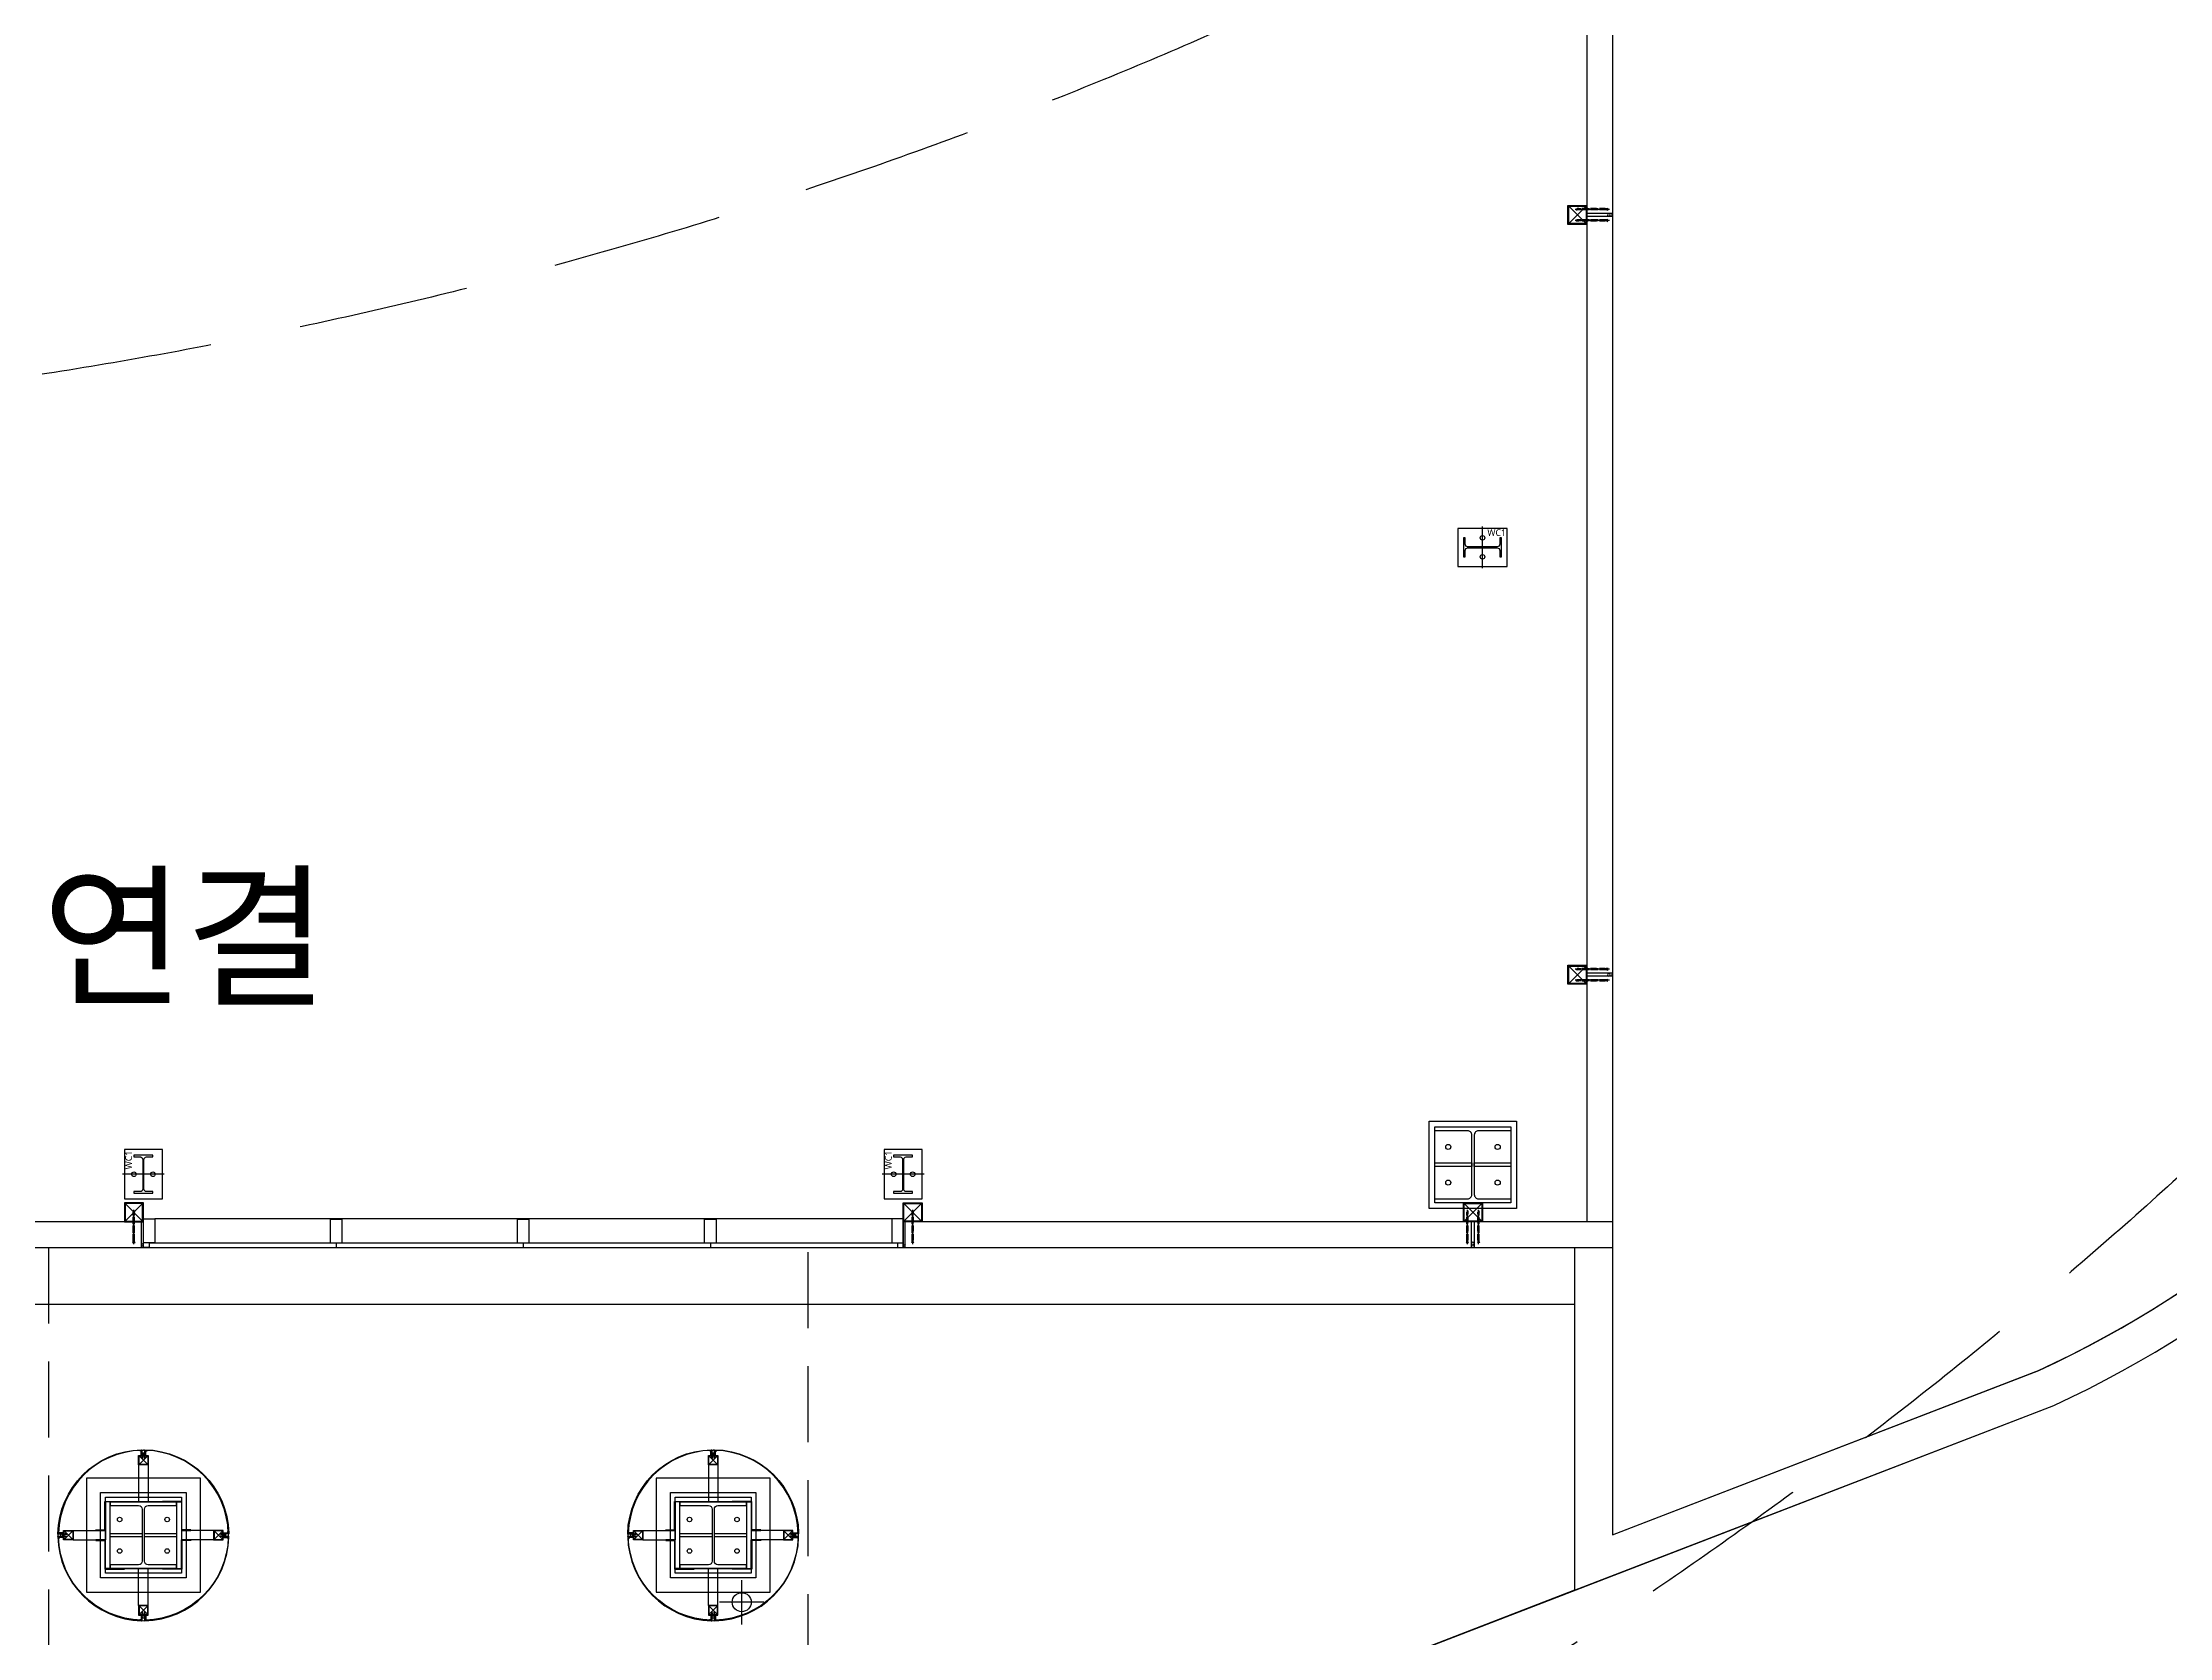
# Model space of a CAD drawing. Header units: millimetres. Extents: x 0 to 168200, y 0 to 118800.
# Drawn here: x 104969 to 116167, y 40412 to 48807 of the extents above; entities that cross this region are included whole.
import ezdxf

# ---------------------------------------------------------------- set-up
doc = ezdxf.new("R2010")
doc.units = ezdxf.units.MM
doc.header["$LTSCALE"] = 200
for name, pattern in [('CEN-GAUN', [32.2, 30, -1, 0.2, -1]), ('HID', [2.3, 1.5, -0.8]), ('HIDDEN', [0.375, 0.25, -0.125])]:
    doc.linetypes.add(name, pattern=pattern)
for name, color, linetype in [('A-SCREW', 8, 'Continuous'), ('AA-WAXM-FRAM', 7, 'Continuous'), ('BACK', 8, 'Continuous'), ('CEN', 1, 'CEN-GAUN'), ('소화', 1, 'Continuous')]:
    doc.layers.add(name, color=color, linetype=linetype)
doc.styles.add('돋움', font='')
doc.styles.add('스타일1', font='')
doc.styles.get('돋움').set_extended_font_data('Dotum')
doc.styles.get('스타일1').set_extended_font_data('Malgun Gothic')

# ---------------------------------------------------------------- blocks, each defined once
blk = doc.blocks.new('BOLT1')
at = {"layer": 'BACK', "linetype": 'HIDDEN'}
for p, q in [((10, 209), (5, 209)), ((5, -31), (5, 209)), ((7, 219), (6, 209)), ((6, -46), (6, 209)), ((10, 222), (7, 219)), ((9, 210), (7, 219)), ((10, 219), (8, 220)), ((10, 219), (9, 210)), ((10, 222), (10, 209)), ((10, 222), (13, 219)), ((10, 209), (15, 203)), ((13, 219), (15, 209)), ((16, 209), (15, 209)), ((15, -46), (15, 209)), ((16, -31), (16, 209)), ((6, -46), (0, -52)), ((21, -52), (0, -52)), ((16, -31), (5, -31)), ((15, -46), (6, -46)), ((15, -46), (21, -52))]:
    blk.add_line(p, q, dxfattribs=at)
at = {"layer": 'BACK'}
blk.add_line((10, -67), (10, 228), dxfattribs=at)
blk = doc.blocks.new('SQ-PIPE-100X100X4.5T')
at = {"layer": 'BACK'}
for p, q in [((-89, 8), (46, 8)), ((50, 46), (142, -46)), ((50, -46), (142, 46)), ((-89, -8), (46, -8))]:
    blk.add_line(p, q, dxfattribs=at)
for points in [[(46, -50), (146, -50), (146, 50), (46, 50)], [(50, -46), (142, -46), (142, 46), (50, 46)]]:
    blk.add_lwpolyline(points, close=True, dxfattribs=at)
blk.add_circle((-69, 0), 7.5, dxfattribs=at)
blk.add_arc((-102, 0), 15.1, 330.1372, 29.8628, dxfattribs=at)
at = {"layer": 'BACK', "extrusion": (0, 0, -1), "yscale": 0.6121869552298449, "zscale": -0.6121869552298449, "rotation": 90}
for p, xscale in [((31, 23), 0.6121869552298449), ((31, -23), -0.6121869552298449)]:
    blk.add_blockref('BOLT1', p, dxfattribs=dict(at, xscale=xscale))
blk = doc.blocks.new('SQ-PIPE-100X100X4.5TD')
at = {"layer": 'BACK'}
for p, q in [((-10, 135), (-10, 0)), ((0, 135), (0, 0)), ((-96, -4), (-4, -96)), ((-4, -4), (-96, -96))]:
    blk.add_line(p, q, dxfattribs=at)
for points in [[(0, 0), (0, -100), (-100, -100), (-100, 0)], [(-4, -4), (-4, -96), (-96, -96), (-96, -4)]]:
    blk.add_lwpolyline(points, close=True, dxfattribs=at)
blk.add_circle((-5, 122), 5, dxfattribs=at)
blk.add_arc((-5, 144), 10, 240.1368, 299.8632, dxfattribs=at)
at = {"layer": 'BACK', "xscale": 0.6121869552298449, "yscale": 0.6121869552298449, "zscale": 0.6121869552298449, "rotation": 180}
blk.add_blockref('BOLT1', (-44, 77), dxfattribs=at)
blk = doc.blocks.new('X-PIPE-1PL')
at = {"xscale": -1, "rotation": 180}
blk.add_blockref('SQ-PIPE-100X100X4.5TD', (64000, -43300), dxfattribs=at)
at = {"rotation": 180}
blk.add_blockref('SQ-PIPE-100X100X4.5TD', (68000, -43300), dxfattribs=at)
at = {"layer": 'AA-WAXM-FRAM', "xscale": -1}
for p in [(71646, -38000), (71646, -42000)]:
    blk.add_blockref('SQ-PIPE-100X100X4.5T', p, dxfattribs=at)
at = {"layer": 'AA-WAXM-FRAM', "xscale": -1, "rotation": 270}
blk.add_blockref('SQ-PIPE-100X100X4.5T', (71000, -43346), dxfattribs=at)
blk = doc.blocks.new('1층 창문-1')
at = {"layer": 'BACK'}
for p, q in [((105500, 42615), (105560, 42615)), ((105500, 42465), (105500, 42615)), ((105560, 42615), (105560, 42489)), ((109440, 42615), (109440, 42489)), ((109500, 42615), (109440, 42615)), ((109500, 42465), (109500, 42615)), ((105560, 42489), (105500, 42489)), ((105530, 42465), (105500, 42465)), ((105530, 42489), (105530, 42465)), ((106515, 42488), (106515, 42464)), ((107500, 42488), (107500, 42464)), ((108485, 42488), (108485, 42464)), ((109440, 42489), (109500, 42489)), ((109470, 42489), (109470, 42465)), ((109470, 42465), (109500, 42465))]:
    blk.add_line(p, q, dxfattribs=at)
at = {"layer": 'BACK', "linetype": 'Continuous'}
blk.add_line((109500, 42615), (105560, 42615), dxfattribs=at)
at = {"layer": 'BACK', "linetype": 'Continuous', "ltscale": 2}
for p, q in [((105530, 42489), (109500, 42489)), ((105530, 42465), (109470, 42465))]:
    blk.add_line(p, q, dxfattribs=at)
at = {"layer": 'BACK'}
for points in [[(106485, 42614), (106545, 42614), (106545, 42488), (106485, 42488)], [(107470, 42614), (107530, 42614), (107530, 42488), (107470, 42488)], [(108455, 42614), (108515, 42614), (108515, 42488), (108455, 42488)]]:
    blk.add_lwpolyline(points, close=True, dxfattribs=at)
blk = doc.blocks.new('x-stu-1Fcol')
at = {"layer": 'BACK'}
for p, q in [((71050, -39860), (71050, -39640)), ((64110, -43050), (63890, -43050)), ((68110, -43050), (67890, -43050))]:
    blk.add_line(p, q, dxfattribs=at)
for points in [[(71180, -39850), (71180, -39650), (70920, -39650), (70920, -39850)], [(70770, -42770), (71230, -42770), (71230, -43230), (70770, -43230)], [(70800, -42800), (71200, -42800), (71200, -43200), (70800, -43200)], [(64100, -42920), (63900, -42920), (63900, -43180), (64100, -43180)], [(68100, -42920), (67900, -42920), (67900, -43180), (68100, -43180)], [(70800, -42990), (70994, -42990), (70994, -43009), (70800, -43009)], [(71007, -42990), (71200, -42990), (71200, -43009), (71007, -43009)], [(63775, -44725), (64225, -44725), (64225, -45175), (63775, -45175)], [(63800, -44750), (64200, -44750), (64200, -45150), (63800, -45150)], [(63825, -44775), (64175, -44775), (64175, -45125), (63825, -45125)], [(66775, -44725), (67225, -44725), (67225, -45175), (66775, -45175)], [(66800, -44750), (67200, -44750), (67200, -45150), (66800, -45150)], [(66825, -44775), (67175, -44775), (67175, -45125), (66825, -45125)], [(63825, -44940), (63994, -44940), (63994, -44959), (63825, -44959)], [(64006, -44940), (64175, -44940), (64175, -44959), (64006, -44959)], [(66825, -44940), (66994, -44940), (66994, -44959), (66825, -44959)], [(67006, -44940), (67175, -44940), (67175, -44959), (67006, -44959)]]:
    blk.add_lwpolyline(points, close=True, dxfattribs=at)
for points in [[(70950, -39800), (70959, -39800), (70959, -39766, -0.414214), (70972, -39753), (71128, -39753, -0.414214), (71141, -39766), (71141, -39800), (71150, -39800), (71150, -39700), (71141, -39700), (71141, -39734, -0.414214), (71128, -39747), (70972, -39747, -0.414214), (70959, -39734), (70959, -39700), (70950, -39700)], [(70800, -43200), (70800, -43179), (70972, -43179, 0.414214), (70994, -43157), (70994, -42843, 0.414214), (70972, -42821), (70800, -42821), (70800, -42800), (71200, -42800), (71200, -42821), (71029, -42821, 0.414214), (71007, -42843), (71007, -43157, 0.414214), (71029, -43179), (71200, -43179), (71200, -43200)], [(64050, -43150), (64050, -43141), (64016, -43141, -0.414214), (64003, -43128), (64003, -42972, -0.414214), (64016, -42959), (64050, -42959), (64050, -42950), (63950, -42950), (63950, -42959), (63984, -42959, -0.414214), (63997, -42972), (63997, -43128, -0.414214), (63984, -43141), (63950, -43141), (63950, -43150)], [(68050, -43150), (68050, -43141), (68016, -43141, -0.414214), (68003, -43128), (68003, -42972, -0.414214), (68016, -42959), (68050, -42959), (68050, -42950), (67950, -42950), (67950, -42959), (67984, -42959, -0.414214), (67997, -42972), (67997, -43128, -0.414214), (67984, -43141), (67950, -43141), (67950, -43150)], [(63825, -45125), (64175, -45125), (64175, -45106), (64025, -45106, -0.414214), (64006, -45087), (64006, -44813, -0.414214), (64025, -44794), (64175, -44794), (64175, -44775), (63825, -44775), (63825, -44794), (63975, -44794, -0.414214), (63994, -44813), (63994, -45087, -0.414214), (63975, -45106), (63825, -45106)], [(66825, -45125), (67175, -45125), (67175, -45106), (67025, -45106, -0.414214), (67006, -45087), (67006, -44813, -0.414214), (67025, -44794), (67175, -44794), (67175, -44775), (66825, -44775), (66825, -44794), (66975, -44794, -0.414214), (66994, -44813), (66994, -45087, -0.414214), (66975, -45106), (66825, -45106)]]:
    blk.add_lwpolyline(points, format="xyb", close=True, dxfattribs=at)
for centre, radius in [((71050, -39700), 12), ((71050, -39800), 12), ((70870, -42906), 13.5), ((71130, -42906), 13.5), ((63950, -43050), 12), ((64050, -43050), 12), ((67950, -43050), 12), ((68050, -43050), 12), ((70870, -43094), 13.5), ((71130, -43094), 13.5), ((63875, -44867), 12), ((64125, -44867), 12), ((66875, -44867), 12), ((67125, -44867), 12), ((63875, -45033), 12), ((64125, -45033), 12), ((66875, -45033), 12), ((67125, -45033), 12)]:
    blk.add_circle(centre, radius, dxfattribs=at)
at = {"layer": 'BACK', "style": '스타일1'}
blk.add_text('WC1', height=35, dxfattribs=at).set_placement((71076, -39690))
for p in [(63940, -43024), (67940, -43024)]:
    blk.add_text('WC1', height=35, rotation=90, dxfattribs=at).set_placement(p)
blk = doc.blocks.new('%%P150RD')
at = {"layer": 'BACK'}
for p, q in [((0, 175), (0, -175)), ((-175, 0), (175, 0))]:
    blk.add_line(p, q, dxfattribs=at)
blk.add_circle((0, 0), 75, dxfattribs=at)
blk = doc.blocks.new('A-4-16')
at = {"layer": 'A-SCREW'}
for p, q in [((-2, -1), (-2, 0)), ((0, 5), (0, -18)), ((1, 0), (1, -1)), ((0, 0), (-2, -1)), ((0, 0), (-2, -1)), ((-2, -1), (-2, -1)), ((-2, -1), (-2, -1)), ((0, -1), (-2, -1)), ((2, -1), (-2, -2)), ((2, -1), (-2, -2)), ((0, -1), (-2, -1)), ((1, -1), (-2, -2)), ((-2, -1), (-2, -2)), ((-2, -2), (-2, -2)), ((-2, -2), (-2, -2)), ((1, -2), (-2, -2)), ((1, -2), (-2, -3)), ((-2, -2), (-2, -3)), ((-2, -3), (-2, -4)), ((-2, -3), (-2, -3)), ((-2, -3), (-2, -3)), ((2, -3), (-2, -3)), ((2, -3), (-2, -3)), ((1, -3), (-2, -3)), ((-2, -4), (-2, -4)), ((2, -4), (-2, -5)), ((2, -4), (-2, -4)), ((1, -4), (-2, -4)), ((1, -4), (-2, -5)), ((-2, -5), (-2, -5)), ((-2, -5), (-2, -5)), ((2, -5), (-2, -6)), ((2, -5), (-2, -6)), ((-2, -6), (-2, -5)), ((-2, -6), (-2, -6)), ((2, -6), (-2, -7)), ((2, -6), (-2, -7)), ((-2, -7), (-2, -7)), ((-2, -7), (-2, -7)), ((2, -7), (-2, -8)), ((2, -8), (-2, -8)), ((-2, -8), (-2, -8)), ((-2, -8), (-2, -8)), ((-2, -9), (-2, -10)), ((-2, -9), (-2, -9)), ((2, -9), (-2, -9)), ((2, -9), (-2, -9)), ((2, -10), (-2, -11)), ((2, -10), (-2, -11)), ((-2, -11), (-2, -10)), ((-2, -11), (-2, -12)), ((-2, -11), (-2, -11)), ((-2, -12), (0, -15)), ((1, -5), (-2, -6)), ((1, -5), (-2, -5)), ((-2, -6), (-2, -7)), ((1, -6), (-2, -7)), ((-2, -7), (-2, -8)), ((1, -7), (-2, -7)), ((1, -7), (-2, -8)), ((1, -8), (-2, -8)), ((-2, -8), (-2, -9)), ((1, -9), (-2, -9)), ((1, -9), (-2, -10)), ((-2, -10), (-2, -10)), ((1, -10), (-2, -11)), ((1, -10), (-2, -10)), ((2, -11), (-1, -12)), ((2, -11), (-2, -12)), ((1, -11), (-2, -12)), ((-2, -12), (0, -12)), ((1, -11), (0, -12)), ((1, -12), (0, -15)), ((1, -11), (1, -12)), ((2, -1), (1, -1)), ((2, -1), (1, -2)), ((2, -3), (1, -2)), ((1, -2), (1, -2)), ((2, -3), (1, -3)), ((1, -3), (1, -4)), ((2, -4), (1, -4)), ((2, -4), (1, -4)), ((1, -4), (1, -5)), ((2, -5), (1, -5)), ((2, -5), (1, -5)), ((1, -5), (1, -6)), ((2, -6), (1, -6)), ((2, -6), (1, -7)), ((1, -7), (1, -7)), ((2, -7), (1, -7)), ((2, -8), (1, -8)), ((1, -8), (1, -9)), ((2, -9), (1, -9)), ((2, -9), (1, -9)), ((1, -9), (1, -10)), ((1, -10), (1, -11)), ((2, -10), (1, -10)), ((2, -10), (1, -10)), ((2, -11), (1, -11)), ((2, -11), (1, -11))]:
    blk.add_line(p, q, dxfattribs=at)
for points in [[(-3, 2, 0.336479), (-4, 1), (-4, 0), (4, 0), (4, 1)], [(3, 2, 0.138717), (-3, 2)]]:
    blk.add_lwpolyline(points, format="xyb", dxfattribs=at)
blk.add_lwpolyline([(-3, 2), (-2, 2), (-2, 2), (-2, 2), (-2, 2), (-1, 2), (-1, 2), (-1, 2), (-1, 2), (-1, 2), (-1, 2), (0, 2), (0, 2), (-1, 1), (-1, 1), (-1, 1), (0, 1), (0, 1), (0, 1), (0, 1), (0, 1), (0, 1), (0, 1), (0, 1), (0, 1), (1, 1), (1, 1), (1, 1), (0, 2), (0, 2), (1, 2), (1, 2), (1, 2), (1, 2), (1, 2), (1, 2), (2, 2), (2, 2), (2, 2), (2, 2), (3, 2)], dxfattribs=at)
for centre, radius, start, end in [((2, 1), 1.3, 0.0233, 74.4114), ((-2, -1), 0.0925, 139.8661, 209.9246), ((-2, -2), 0.0925, 139.8661, 209.9246), ((-2, -3), 0.0925, 139.8661, 209.9246), ((-2, -4), 0.0925, 139.8661, 209.9246), ((-2, -6), 0.0925, 139.8661, 209.9246), ((-2, -7), 0.0925, 139.8661, 209.9246), ((-2, -8), 0.0925, 139.8661, 209.9246), ((-2, -9), 0.0925, 139.8661, 209.9246), ((-2, -11), 0.0925, 139.8661, 209.9246), ((0, 0), 0.0602, 310.7271, 69.3149), ((0, -15), 0.46, 215.1627, 324.8373), ((2, -1), 0.0925, 319.8661, 29.9246), ((2, -3), 0.0925, 319.8661, 29.9246), ((2, -4), 0.0925, 319.8661, 29.9246), ((2, -5), 0.0925, 319.8661, 29.9246), ((2, -6), 0.0925, 319.8661, 29.9246), ((2, -8), 0.0925, 319.8661, 29.9246), ((2, -9), 0.0925, 319.8661, 29.9246), ((2, -10), 0.0925, 319.8661, 29.9246), ((2, -11), 0.0925, 319.8661, 29.9246)]:
    blk.add_arc(centre, radius, start, end, dxfattribs=at)

msp = doc.modelspace()

# ---------------------------------------------------------------- linework, layer by layer
at = {"layer": 'BACK'}
for p, q in [((113235, 56870), (113235, 42465)), ((113100, 56735), (113100, 42600)), ((113035, 40660.4), (115558, 41633.5)), ((105477.3, 41367.6), (105522.7, 41322.2)), ((105477.3, 41322.2), (105522.7, 41367.6)), ((105492.5, 41399.9), (105492.5, 41379.4)), ((105507.5, 41399.9), (105507.5, 41379.4)), ((108477.3, 41367.6), (108522.7, 41322.2)), ((108477.3, 41322.2), (108522.7, 41367.6)), ((108492.5, 41399.9), (108492.5, 41379.4)), ((108507.5, 41399.9), (108507.5, 41379.4)), ((105475, 41319.9), (105475, 41125)), ((105525, 41319.9), (105525, 41125)), ((108475, 41319.9), (108475, 41125)), ((108525, 41319.9), (108525, 41125)), ((105050.1, 40957.5), (105070.6, 40957.5)), ((105050.1, 40942.5), (105070.6, 40942.5)), ((105082.4, 40972.7), (105127.8, 40927.3)), ((105082.4, 40927.3), (105127.8, 40972.7)), ((105130.1, 40975), (105300, 40975)), ((105130.1, 40925), (105300, 40925)), ((105300, 40975), (105300, 40925)), ((105869.9, 40975), (105700, 40975)), ((105700, 40975), (105700, 40925)), ((105869.9, 40925), (105700, 40925)), ((105917.6, 40972.7), (105872.2, 40927.3)), ((105917.6, 40927.3), (105872.2, 40972.7)), ((105949.9, 40957.5), (105929.4, 40957.5)), ((105949.9, 40942.5), (105929.4, 40942.5)), ((108050.1, 40957.5), (108070.6, 40957.5)), ((108050.1, 40942.5), (108070.6, 40942.5)), ((108082.4, 40972.7), (108127.8, 40927.3)), ((108082.4, 40927.3), (108127.8, 40972.7)), ((108130.1, 40975), (108300, 40975)), ((108130.1, 40925), (108300, 40925)), ((108300, 40975), (108300, 40925)), ((108869.9, 40975), (108700, 40975)), ((108700, 40975), (108700, 40925)), ((108869.9, 40925), (108700, 40925)), ((108917.6, 40972.7), (108872.2, 40927.3)), ((108917.6, 40927.3), (108872.2, 40972.7)), ((108949.9, 40957.5), (108929.4, 40957.5)), ((108949.9, 40942.5), (108929.4, 40942.5)), ((105475, 40580.1), (105475, 40775)), ((105525, 40580.1), (105525, 40775)), ((108475, 40580.1), (108475, 40775)), ((108525, 40580.1), (108525, 40775)), ((105477.3, 40532.4), (105522.7, 40577.8)), ((105477.3, 40577.8), (105522.7, 40532.4)), ((108477.3, 40532.4), (108522.7, 40577.8)), ((108477.3, 40577.8), (108522.7, 40532.4)), ((105492.5, 40500.1), (105492.5, 40520.6)), ((105507.5, 40500.1), (105507.5, 40520.6)), ((108492.5, 40500.1), (108492.5, 40520.6)), ((108507.5, 40500.1), (108507.5, 40520.6))]:
    msp.add_line(p, q, dxfattribs=at)
at = {"layer": 'BACK', "linetype": 'HIDDEN', "ltscale": 8}
for p, q in [((105000, 42465), (105000, 14440)), ((109000, 14440), (109000, 42465))]:
    msp.add_line(p, q, dxfattribs=at)
at = {"layer": 'BACK'}
for points in [[(77372.4, 38712.8), (85278.5, 38804.1), (94144.1, 38813.2), (101437.4, 38885.9), (107930.6, 38919.4), (108901.5, 39066.2), (115558, 41633.5, 0.271364), (119006.8, 46590.9), (119359.2, 50715.1), (119348.2, 56451), (119360.7, 74613.2), (119356.5, 81219.8), (119094.7, 86262.3), (119282, 90724.8), (119264.9, 95294.9), (119239.9, 103951.8), (119163.7, 112576), (118509.8, 114600)], [(115558, 41633.5, 0.271364), (119006.8, 46590.9), (119359.2, 50715.1), (119348.2, 56451), (119363.7, 76450), (113235, 76450)], [(113235, 56870), (113235, 40951.9), (115479.9, 41817.7, 0.2710986), (118807.5, 46607.2), (119159.1, 50723.4), (119148.2, 56450.9), (119163.6, 76250), (113235, 76250), (113235, 72465), (116735, 72465), (116735, 57370)], [(115474.1, 41815, 0.271398), (118807.5, 46607.2), (119159.1, 50723.4), (119148.2, 56450.9), (119163.6, 76250)], [(105053.1, 40960.5), (105075.1, 40960.5), (105075.1, 40957.5), (105050.1, 40957.5, -0.4025449), (105489.5, 41399.9), (105492.5, 41399.9), (105492.5, 41374.9), (105489.5, 41374.9), (105489.5, 41396.9, 0.4005182), (105053.1, 40960.5)], [(105480.5, 41396.6, -0.01091), (105500, 41397)], [(105492.5, 41379.9), (105492.5, 41399.9, 0.2209804), (105507.5, 41399.9), (105507.5, 41379.9)], [(105519.5, 41396.6, 0.01091), (105500, 41397)], [(105510.5, 41396.9), (105510.5, 41374.9), (105507.5, 41374.9), (105507.5, 41399.9, -0.4025449), (105949.9, 40960.5), (105949.9, 40957.5), (105924.9, 40957.5), (105924.9, 40960.5), (105946.9, 40960.5, 0.4005182), (105510.5, 41396.9)], [(108053.1, 40960.5), (108075.1, 40960.5), (108075.1, 40957.5), (108050.1, 40957.5, -0.4025449), (108489.5, 41399.9), (108492.5, 41399.9), (108492.5, 41374.9), (108489.5, 41374.9), (108489.5, 41396.9, 0.4005182), (108053.1, 40960.5)], [(108480.5, 41396.6, -0.01091), (108500, 41397)], [(108492.5, 41379.9), (108492.5, 41399.9, 0.2209804), (108507.5, 41399.9), (108507.5, 41379.9)], [(108519.5, 41396.6, 0.01091), (108500, 41397)], [(108510.5, 41396.9), (108510.5, 41374.9), (108507.5, 41374.9), (108507.5, 41399.9, -0.4025449), (108949.9, 40960.5), (108949.9, 40957.5), (108924.9, 40957.5), (108924.9, 40960.5), (108946.9, 40960.5, 0.4005182), (108510.5, 41396.9)], [(105070.1, 40942.5), (105050.1, 40942.5, 0.2209804), (105050.1, 40957.5), (105070.1, 40957.5)], [(105053.1, 40939.5), (105075.1, 40939.5), (105075.1, 40942.5), (105050.1, 40942.5, 0.4025449), (105489.5, 40500.1), (105492.5, 40500.1), (105492.5, 40525.1), (105489.5, 40525.1), (105489.5, 40503.1, -0.4005182), (105053.1, 40939.5)], [(105053.4, 40969.5, 0.0050365), (105053.1, 40960.5, 0.0050365)], [(105053.4, 40930.5, -0.0050365), (105053.1, 40939.5, -0.0050365)], [(105510.5, 40503.1), (105510.5, 40525.1), (105507.5, 40525.1), (105507.5, 40500.1, 0.4025449), (105949.9, 40939.5), (105949.9, 40942.5), (105924.9, 40942.5), (105924.9, 40939.5), (105946.9, 40939.5, -0.4005182), (105510.5, 40503.1)], [(105929.9, 40942.5), (105949.9, 40942.5, -0.2209804), (105949.9, 40957.5), (105929.9, 40957.5)], [(108070.1, 40942.5), (108050.1, 40942.5, 0.2209804), (108050.1, 40957.5), (108070.1, 40957.5)], [(108053.1, 40939.5), (108075.1, 40939.5), (108075.1, 40942.5), (108050.1, 40942.5, 0.4025449), (108489.5, 40500.1), (108492.5, 40500.1), (108492.5, 40525.1), (108489.5, 40525.1), (108489.5, 40503.1, -0.4005182), (108053.1, 40939.5)], [(108053.4, 40969.5, 0.0050365), (108053.1, 40960.5, 0.0050365)], [(108053.4, 40930.5, -0.0050365), (108053.1, 40939.5, -0.0050365)], [(108510.5, 40503.1), (108510.5, 40525.1), (108507.5, 40525.1), (108507.5, 40500.1, 0.4025449), (108949.9, 40939.5), (108949.9, 40942.5), (108924.9, 40942.5), (108924.9, 40939.5), (108946.9, 40939.5, -0.4005182), (108510.5, 40503.1)], [(108929.9, 40942.5), (108949.9, 40942.5, -0.2209804), (108949.9, 40957.5), (108929.9, 40957.5)], [(105492.5, 40520.1), (105492.5, 40500.1, -0.2209804), (105507.5, 40500.1), (105507.5, 40520.1)], [(108492.5, 40520.1), (108492.5, 40500.1, -0.2209804), (108507.5, 40500.1), (108507.5, 40520.1)]]:
    msp.add_lwpolyline(points, format="xyb", dxfattribs=at)
for points in [[(105500, 42465), (105500, 42600), (101500, 42600), (101500, 42465)], [(76900, 42465), (113035, 42465), (113035, 42165), (76900, 42165)], [(105525, 41369.9), (105525, 41319.9), (105475, 41319.9), (105475, 41369.9)], [(105522.7, 41367.6), (105522.7, 41322.2), (105477.3, 41322.2), (105477.3, 41367.6)], [(108525, 41369.9), (108525, 41319.9), (108475, 41319.9), (108475, 41369.9)], [(108522.7, 41367.6), (108522.7, 41322.2), (108477.3, 41322.2), (108477.3, 41367.6)], [(105800, 40650), (105800, 41250), (105200, 41250), (105200, 40650)], [(108800, 40650), (108800, 41250), (108200, 41250), (108200, 40650)], [(105250, 40975), (105250, 40978), (105297, 40978), (105297, 41128), (105400, 41128), (105400, 41125), (105300, 41125), (105300, 40975)], [(105750, 40975), (105750, 40978), (105703, 40978), (105703, 41128), (105600, 41128), (105600, 41125), (105700, 41125), (105700, 40975)], [(108250, 40975), (108250, 40978), (108297, 40978), (108297, 41128), (108400, 41128), (108400, 41125), (108300, 41125), (108300, 40975)], [(108750, 40975), (108750, 40978), (108703, 40978), (108703, 41128), (108600, 41128), (108600, 41125), (108700, 41125), (108700, 40975)], [(105130.1, 40975), (105130.1, 40925), (105080.1, 40925), (105080.1, 40975)], [(105127.8, 40972.7), (105127.8, 40927.3), (105082.4, 40927.3), (105082.4, 40972.7)], [(105250, 40925), (105250, 40922), (105297, 40922), (105297, 40772), (105400, 40772), (105400, 40775), (105300, 40775), (105300, 40925)], [(105750, 40925), (105750, 40922), (105703, 40922), (105703, 40772), (105600, 40772), (105600, 40775), (105700, 40775), (105700, 40925)], [(105869.9, 40975), (105869.9, 40925), (105919.9, 40925), (105919.9, 40975)], [(105872.2, 40972.7), (105872.2, 40927.3), (105917.6, 40927.3), (105917.6, 40972.7)], [(108130.1, 40975), (108130.1, 40925), (108080.1, 40925), (108080.1, 40975)], [(108127.8, 40972.7), (108127.8, 40927.3), (108082.4, 40927.3), (108082.4, 40972.7)], [(108250, 40925), (108250, 40922), (108297, 40922), (108297, 40772), (108400, 40772), (108400, 40775), (108300, 40775), (108300, 40925)], [(108750, 40925), (108750, 40922), (108703, 40922), (108703, 40772), (108600, 40772), (108600, 40775), (108700, 40775), (108700, 40925)], [(108869.9, 40975), (108869.9, 40925), (108919.9, 40925), (108919.9, 40975)], [(108872.2, 40972.7), (108872.2, 40927.3), (108917.6, 40927.3), (108917.6, 40972.7)], [(105525, 40530.1), (105525, 40580.1), (105475, 40580.1), (105475, 40530.1)], [(105522.7, 40532.4), (105522.7, 40577.8), (105477.3, 40577.8), (105477.3, 40532.4)], [(108525, 40530.1), (108525, 40580.1), (108475, 40580.1), (108475, 40530.1)], [(108522.7, 40532.4), (108522.7, 40577.8), (108477.3, 40577.8), (108477.3, 40532.4)]]:
    msp.add_lwpolyline(points, close=True, dxfattribs=at)
for points in [[(113235, 42600), (109500, 42600), (109500, 42465), (113235, 42465)], [(113035, 42465), (113035, 40660.4)], [(113235, 42465), (113235, 40951.9), (115486, 41820.1)], [(105500, 41369.9), (105487.5, 41369.9), (105487.5, 41394.9), (105480.5, 41394.9), (105480.5, 41396.9), (105489.5, 41396.9), (105489.5, 41371.9), (105500, 41371.9), (105500, 41369.9)], [(105500, 41369.9), (105512.5, 41369.9), (105512.5, 41394.9), (105519.5, 41394.9), (105519.5, 41396.9), (105510.5, 41396.9), (105510.5, 41371.9), (105500, 41371.9), (105500, 41369.9)], [(108500, 41369.9), (108487.5, 41369.9), (108487.5, 41394.9), (108480.5, 41394.9), (108480.5, 41396.9), (108489.5, 41396.9), (108489.5, 41371.9), (108500, 41371.9), (108500, 41369.9)], [(108500, 41369.9), (108512.5, 41369.9), (108512.5, 41394.9), (108519.5, 41394.9), (108519.5, 41396.9), (108510.5, 41396.9), (108510.5, 41371.9), (108500, 41371.9), (108500, 41369.9)], [(105080.1, 40950), (105080.1, 40962.5), (105055.1, 40962.5), (105055.1, 40969.5), (105053.1, 40969.5), (105053.1, 40960.5), (105078.1, 40960.5), (105078.1, 40950), (105080.1, 40950)], [(105080.1, 40950), (105080.1, 40937.5), (105055.1, 40937.5), (105055.1, 40930.5), (105053.1, 40930.5), (105053.1, 40939.5), (105078.1, 40939.5), (105078.1, 40950), (105080.1, 40950)], [(105919.9, 40950), (105919.9, 40962.5), (105944.9, 40962.5), (105944.9, 40969.5), (105946.9, 40969.5), (105946.9, 40960.5), (105921.9, 40960.5), (105921.9, 40950), (105919.9, 40950)], [(105919.9, 40950), (105919.9, 40937.5), (105944.9, 40937.5), (105944.9, 40930.5), (105946.9, 40930.5), (105946.9, 40939.5), (105921.9, 40939.5), (105921.9, 40950), (105919.9, 40950)], [(108080.1, 40950), (108080.1, 40962.5), (108055.1, 40962.5), (108055.1, 40969.5), (108053.1, 40969.5), (108053.1, 40960.5), (108078.1, 40960.5), (108078.1, 40950), (108080.1, 40950)], [(108080.1, 40950), (108080.1, 40937.5), (108055.1, 40937.5), (108055.1, 40930.5), (108053.1, 40930.5), (108053.1, 40939.5), (108078.1, 40939.5), (108078.1, 40950), (108080.1, 40950)], [(108919.9, 40950), (108919.9, 40962.5), (108944.9, 40962.5), (108944.9, 40969.5), (108946.9, 40969.5), (108946.9, 40960.5), (108921.9, 40960.5), (108921.9, 40950), (108919.9, 40950)], [(108919.9, 40950), (108919.9, 40937.5), (108944.9, 40937.5), (108944.9, 40930.5), (108946.9, 40930.5), (108946.9, 40939.5), (108921.9, 40939.5), (108921.9, 40950), (108919.9, 40950)], [(113035, 40660.4), (108901.5, 39066.2), (107930.6, 38919.4), (101437.4, 38885.9), (94144.1, 38813.2), (85278.5, 38804.1), (77372.4, 38712.8), (74179.4, 38699), (65516.7, 38705.3), (57648.5, 38724.4), (51229.9, 38636.4), (49476.9, 38682.8), (39437.5, 38683.4)], [(105500, 40530.1), (105487.5, 40530.1), (105487.5, 40505.1), (105480.5, 40505.1), (105480.5, 40503.1), (105489.5, 40503.1), (105489.5, 40528.1), (105500, 40528.1), (105500, 40530.1)], [(105500, 40530.1), (105512.5, 40530.1), (105512.5, 40505.1), (105519.5, 40505.1), (105519.5, 40503.1), (105510.5, 40503.1), (105510.5, 40528.1), (105500, 40528.1), (105500, 40530.1)], [(108500, 40530.1), (108487.5, 40530.1), (108487.5, 40505.1), (108480.5, 40505.1), (108480.5, 40503.1), (108489.5, 40503.1), (108489.5, 40528.1), (108500, 40528.1), (108500, 40530.1)], [(108500, 40530.1), (108512.5, 40530.1), (108512.5, 40505.1), (108519.5, 40505.1), (108519.5, 40503.1), (108510.5, 40503.1), (108510.5, 40528.1), (108500, 40528.1), (108500, 40530.1)]]:
    msp.add_lwpolyline(points, dxfattribs=at)
for points in [[(105492.5, 41379.9, -0.1555093), (105493, 41381.4, -0.1067252), (105494.7, 41383, -0.0729173), (105497, 41383.9, -0.0593839), (105500, 41384.2, -0.0593839), (105503, 41383.9, -0.0729173), (105505.3, 41383, -0.1067252), (105507, 41381.4, -0.1555093), (105507.5, 41379.9, -0.1555093), (105507, 41378.3, -0.1067252), (105505.3, 41376.8, -0.0729173), (105503, 41375.8, -0.0593839), (105500, 41375.5, -0.0593839), (105497, 41375.8, -0.0729173), (105494.7, 41376.8, -0.1067252), (105493, 41378.3, -0.1555093)], [(108492.5, 41379.9, -0.1555093), (108493, 41381.4, -0.1067252), (108494.7, 41383, -0.0729173), (108497, 41383.9, -0.0593839), (108500, 41384.2, -0.0593839), (108503, 41383.9, -0.0729173), (108505.3, 41383, -0.1067252), (108507, 41381.4, -0.1555093), (108507.5, 41379.9, -0.1555093), (108507, 41378.3, -0.1067252), (108505.3, 41376.8, -0.0729173), (108503, 41375.8, -0.0593839), (108500, 41375.5, -0.0593839), (108497, 41375.8, -0.0729173), (108494.7, 41376.8, -0.1067252), (108493, 41378.3, -0.1555093)], [(105070.1, 40942.5, -0.1555093), (105068.6, 40943, -0.1067252), (105067.1, 40944.7, -0.0729173), (105066.1, 40947, -0.0593839), (105065.8, 40950, -0.0593839), (105066.1, 40953, -0.0729173), (105067.1, 40955.3, -0.1067252), (105068.6, 40957, -0.1555093), (105070.1, 40957.5, -0.1555093), (105071.7, 40957, -0.1067252), (105073.2, 40955.3, -0.0729173), (105074.2, 40953, -0.0593839), (105074.5, 40950, -0.0593839), (105074.2, 40947, -0.0729173), (105073.2, 40944.7, -0.1067252), (105071.7, 40943, -0.1555093)], [(105929.9, 40942.5, 0.1555093), (105931.4, 40943, 0.1067252), (105933, 40944.7, 0.0729173), (105933.9, 40947, 0.0593839), (105934.2, 40950, 0.0593839), (105933.9, 40953, 0.0729173), (105933, 40955.3, 0.1067252), (105931.4, 40957, 0.1555093), (105929.9, 40957.5, 0.1555093), (105928.3, 40957, 0.1067252), (105926.8, 40955.3, 0.0729173), (105925.8, 40953, 0.0593839), (105925.5, 40950, 0.0593839), (105925.8, 40947, 0.0729173), (105926.8, 40944.7, 0.1067252), (105928.3, 40943, 0.1555093)], [(108070.1, 40942.5, -0.1555093), (108068.6, 40943, -0.1067252), (108067.1, 40944.7, -0.0729173), (108066.1, 40947, -0.0593839), (108065.8, 40950, -0.0593839), (108066.1, 40953, -0.0729173), (108067.1, 40955.3, -0.1067252), (108068.6, 40957, -0.1555093), (108070.1, 40957.5, -0.1555093), (108071.7, 40957, -0.1067252), (108073.2, 40955.3, -0.0729173), (108074.2, 40953, -0.0593839), (108074.5, 40950, -0.0593839), (108074.2, 40947, -0.0729173), (108073.2, 40944.7, -0.1067252), (108071.7, 40943, -0.1555093)], [(108929.9, 40942.5, 0.1555093), (108931.4, 40943, 0.1067252), (108933, 40944.7, 0.0729173), (108933.9, 40947, 0.0593839), (108934.2, 40950, 0.0593839), (108933.9, 40953, 0.0729173), (108933, 40955.3, 0.1067252), (108931.4, 40957, 0.1555093), (108929.9, 40957.5, 0.1555093), (108928.3, 40957, 0.1067252), (108926.8, 40955.3, 0.0729173), (108925.8, 40953, 0.0593839), (108925.5, 40950, 0.0593839), (108925.8, 40947, 0.0729173), (108926.8, 40944.7, 0.1067252), (108928.3, 40943, 0.1555093)], [(105492.5, 40520.1, 0.1555093), (105493, 40518.6, 0.1067252), (105494.7, 40517, 0.0729173), (105497, 40516.1, 0.0593839), (105500, 40515.8, 0.0593839), (105503, 40516.1, 0.0729173), (105505.3, 40517, 0.1067252), (105507, 40518.6, 0.1555093), (105507.5, 40520.1, 0.1555093), (105507, 40521.7, 0.1067252), (105505.3, 40523.2, 0.0729173), (105503, 40524.2, 0.0593839), (105500, 40524.5, 0.0593839), (105497, 40524.2, 0.0729173), (105494.7, 40523.2, 0.1067252), (105493, 40521.7, 0.1555093)], [(108492.5, 40520.1, 0.1555093), (108493, 40518.6, 0.1067252), (108494.7, 40517, 0.0729173), (108497, 40516.1, 0.0593839), (108500, 40515.8, 0.0593839), (108503, 40516.1, 0.0729173), (108505.3, 40517, 0.1067252), (108507, 40518.6, 0.1555093), (108507.5, 40520.1, 0.1555093), (108507, 40521.7, 0.1067252), (108505.3, 40523.2, 0.0729173), (108503, 40524.2, 0.0593839), (108500, 40524.5, 0.0593839), (108497, 40524.2, 0.0729173), (108494.7, 40523.2, 0.1067252), (108493, 40521.7, 0.1555093)]]:
    msp.add_lwpolyline(points, format="xyb", close=True, dxfattribs=at)
at = {"layer": 'CEN', "linetype": 'HID', "ltscale": 3}
for centre in [(101107.5, 71765), (99402.9, 61340)]:
    msp.add_circle(centre, 25000, dxfattribs=at)

# ---------------------------------------------------------------- block references
at = {"layer": 'BACK'}
for name, p in [('1층 창문-1', (0, 0)), ('X-PIPE-1PL', (41500, 85900)), ('x-stu-1Fcol', (41500, 85900)), ('A-4-16', (105494.8, 41371.9)), ('A-4-16', (108494.8, 41371.9))]:
    msp.add_blockref(name, p, dxfattribs=at)
at = {"layer": 'BACK', "xscale": -1}
for p in [(105505.3, 41371.9), (108505.3, 41371.9)]:
    msp.add_blockref('A-4-16', p, dxfattribs=at)
for p, rotation in [((105078.1, 40955.3), 89.99999999999991), ((105921.9, 40944.8), 270), ((108078.1, 40955.3), 89.99999999999991), ((108921.9, 40944.8), 270), ((105494.8, 40528.1), 180), ((108494.8, 40528.1), 180)]:
    msp.add_blockref('A-4-16', p, dxfattribs=dict(at, rotation=rotation))
at = {"layer": 'BACK'}
for p, rotation in [((105078.1, 40944.8), 90), ((105921.9, 40955.3), 269.9999999999999), ((108078.1, 40944.8), 90), ((108921.9, 40955.3), 269.9999999999999), ((105505.3, 40528.1), 180), ((108505.3, 40528.1), 180)]:
    msp.add_blockref('A-4-16', p, dxfattribs=dict(at, rotation=rotation))
at = {"layer": 'BACK', "xscale": 0.6666666666666666, "yscale": 0.6666666666666666, "zscale": 0.6666666666666666, "rotation": 180}
msp.add_blockref('%%P150RD', (108650, 40597.5), dxfattribs=at)

# ---------------------------------------------------------------- texts
at = {"layer": '소화', "style": '돋움'}
msp.add_text('PIT 소화 배관 평면도에 연결', height=600, dxfattribs=at).set_placement((96849.1, 43799.3))

doc.saveas('drawing.dxf')
